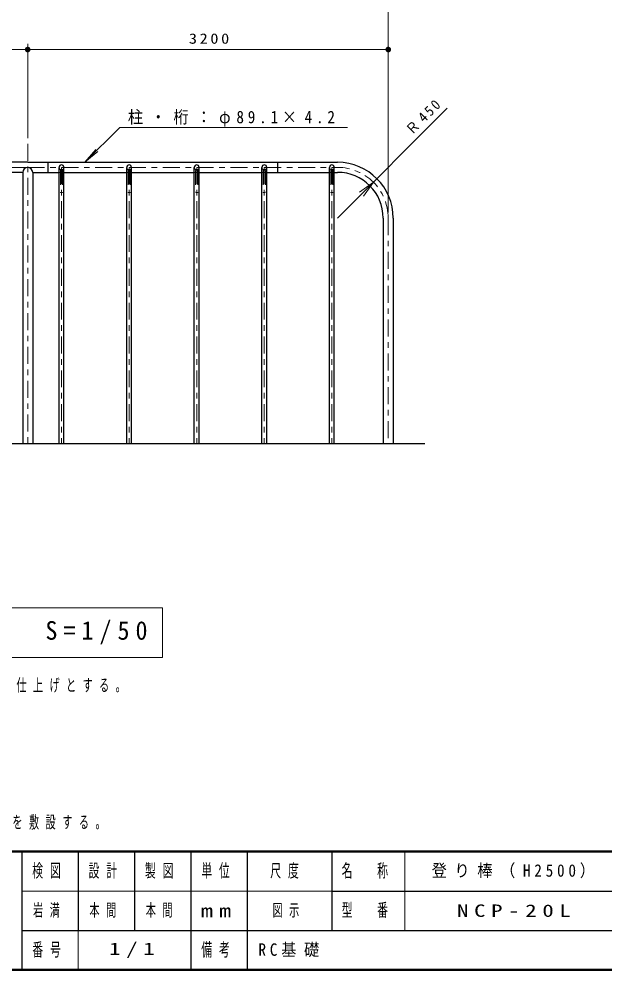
# Model space of a CAD drawing. Units: millimetres on the paper, scale 1:50. Extents: x -365 to 0, y 0 to 257.
# Drawn here: x -238 to -134, y 0 to 168.6 of the extents above; entities that cross this region are included whole.
import ezdxf

# ---------------------------------------------------------------- set-up
doc = ezdxf.new("R2010")
doc.units = ezdxf.units.MM
doc.linetypes.add('USER1', pattern=[4.5, 2.5, -2])
doc.linetypes.add('USER2', pattern=[6, 3, -1, 1, -1])
doc.layers.add('LY_3', color=7, linetype='Continuous', lineweight=13)
doc.layers.add('LY_4', color=7, linetype='Continuous', lineweight=13)
doc.layers.add('LY_5', color=7, linetype='Continuous')
doc.styles.add('ＭＳ ゴシック', font='')
doc.styles.get('ＭＳ ゴシック').set_extended_font_data('MS Gothic')

# ---------------------------------------------------------------- blocks, each defined once
blk = doc.blocks.new('filled_dot')
at = {"color": 0, "linetype": 'Continuous', "lineweight": -2, "const_width": 1.25}
blk.add_lwpolyline([(-0.625, 0, 1), (0.625, 0, 1)], format="xyb", close=True, dxfattribs=at)
blk = doc.blocks.new('open_arrow')
at = {"color": 0, "linetype": 'Continuous', "lineweight": -2}
blk.add_lwpolyline([(7.5, 1.25), (0, 0), (7.5, -1.25)], dxfattribs=at)

msp = doc.modelspace()

# ---------------------------------------------------------------- linework, layer by layer
at = {"layer": 'LY_3'}
for p, q in [((-172.457, 134.326), (-172.457, 174.217)), ((-236.457, 147.48), (-236.457, 164.217)), ((-236.457, 147.48), (-236.457, 164.217)), ((-172.457, 134.326), (-172.457, 164.217)), ((-300.457, 163.217), (-236.457, 163.217)), ((-236.457, 163.217), (-172.457, 163.217)), ((-181.457, 133.326), (-161.971, 152.812)), ((-220.105, 149.406), (-226.294, 143.217)), ((-220.105, 149.406), (-179.68, 149.406)), ((-226.294, 143.217), (-224.366, 145.515)), ((-226.294, 143.217), (-223.996, 145.145)), ((-212.557, 64.206), (-260.357, 64.206)), ((-212.557, 55.406), (-212.557, 64.206)), ((-260.357, 55.406), (-212.557, 55.406))]:
    msp.add_line(p, q, dxfattribs=at)
at = {"layer": 'LY_3', "linetype": 'USER2'}
for p, q in [((-236.457, 146.48), (-236.457, 93.326)), ((-236.457, 142.326), (-291.457, 142.326)), ((-236.457, 142.326), (-181.457, 142.326)), ((-230.457, 142.326), (-230.457, 93.326)), ((-218.457, 142.326), (-218.457, 93.326)), ((-206.457, 142.326), (-206.457, 93.326)), ((-194.457, 142.326), (-194.457, 93.326)), ((-182.457, 142.326), (-182.457, 93.326)), ((-172.457, 133.326), (-172.457, 93.326))]:
    msp.add_line(p, q, dxfattribs=at)
at = {"layer": 'LY_3', "lineweight": 25}
for p, q in [((-236.457, 143.217), (-291.457, 143.217)), ((-236.457, 143.217), (-181.457, 143.217)), ((-232.857, 143.217), (-232.857, 141.435)), ((-230.884, 93.326), (-230.884, 142.326)), ((-230.03, 93.326), (-230.03, 142.326)), ((-218.884, 93.326), (-218.884, 142.326)), ((-218.03, 93.326), (-218.03, 142.326)), ((-206.884, 93.326), (-206.884, 142.326)), ((-206.03, 93.326), (-206.03, 142.326)), ((-194.884, 93.326), (-194.884, 142.326)), ((-194.03, 93.326), (-194.03, 142.326)), ((-192.057, 141.435), (-192.057, 143.217)), ((-182.884, 93.326), (-182.884, 142.326)), ((-182.03, 93.326), (-182.03, 142.326)), ((-237.348, 141.435), (-242.03, 141.435)), ((-237.348, 141.435), (-237.348, 93.326)), ((-235.566, 141.435), (-230.884, 141.435)), ((-235.566, 141.435), (-235.566, 93.326)), ((-230.03, 141.435), (-218.884, 141.435)), ((-218.03, 141.435), (-206.884, 141.435)), ((-206.03, 141.435), (-194.884, 141.435)), ((-194.03, 141.435), (-182.884, 141.435)), ((-182.03, 141.435), (-181.457, 141.435)), ((-173.348, 133.326), (-173.348, 93.326)), ((-171.566, 133.326), (-171.566, 93.326)), ((-165.937, 93.326), (-290.03, 93.326))]:
    msp.add_line(p, q, dxfattribs=at)
at = {"layer": 'LY_3', "linetype": 'USER1'}
for p, q in [((-230.647, 141.739), (-230.647, 137.939)), ((-230.547, 141.839), (-230.367, 141.839)), ((-230.267, 141.739), (-230.267, 137.939)), ((-218.647, 141.739), (-218.647, 137.939)), ((-218.547, 141.839), (-218.367, 141.839)), ((-218.267, 141.739), (-218.267, 137.939)), ((-206.647, 141.739), (-206.647, 137.939)), ((-206.547, 141.839), (-206.367, 141.839)), ((-206.267, 141.739), (-206.267, 137.939)), ((-194.647, 141.739), (-194.647, 137.939)), ((-194.547, 141.839), (-194.367, 141.839)), ((-194.267, 141.739), (-194.267, 137.939)), ((-182.647, 141.739), (-182.647, 137.939)), ((-182.547, 141.839), (-182.367, 141.839)), ((-182.267, 141.739), (-182.267, 137.939)), ((-230.03, 141.435), (-230.884, 141.435)), ((-218.03, 141.435), (-218.884, 141.435)), ((-206.03, 141.435), (-206.884, 141.435)), ((-194.03, 141.435), (-194.884, 141.435)), ((-182.03, 141.435), (-182.884, 141.435)), ((-230.547, 137.839), (-230.367, 137.839)), ((-218.547, 137.839), (-218.367, 137.839)), ((-206.547, 137.839), (-206.367, 137.839)), ((-194.547, 137.839), (-194.367, 137.839)), ((-182.547, 137.839), (-182.367, 137.839))]:
    msp.add_line(p, q, dxfattribs=at)
at = {"layer": 'LY_3', "lineweight": 25}
for centre, radius, end in [((-236.457, 141.435), 0.891, 180), ((-230.457, 142.326), 0.427, 180), ((-218.457, 142.326), 0.427, 180), ((-206.457, 142.326), 0.427, 180), ((-194.457, 142.326), 0.427, 180), ((-182.457, 142.326), 0.427, 180), ((-181.457, 133.326), 9.891, 90), ((-181.457, 133.326), 8.109, 90)]:
    msp.add_arc(centre, radius, 0, end, dxfattribs=at)
at = {"layer": 'LY_3', "linetype": 'USER1'}
for centre, radius, start, end in [((-230.457, 142.326), 0.427, 180, 0), ((-230.547, 141.739), 0.1, 90, 180), ((-230.367, 141.739), 0.1, 0, 90), ((-218.457, 142.326), 0.427, 180, 0), ((-218.547, 141.739), 0.1, 90, 180), ((-218.367, 141.739), 0.1, 0, 90), ((-206.457, 142.326), 0.427, 180, 0), ((-206.547, 141.739), 0.1, 90, 180), ((-206.367, 141.739), 0.1, 0, 90), ((-194.457, 142.326), 0.427, 180, 0), ((-194.547, 141.739), 0.1, 90, 180), ((-194.367, 141.739), 0.1, 0, 90), ((-182.457, 142.326), 0.427, 180, 0), ((-182.547, 141.739), 0.1, 90, 180), ((-182.367, 141.739), 0.1, 0, 90), ((-230.547, 137.939), 0.1, 180, 270), ((-230.367, 137.939), 0.1, 270, 0), ((-218.547, 137.939), 0.1, 180, 270), ((-218.367, 137.939), 0.1, 270, 0), ((-206.547, 137.939), 0.1, 180, 270), ((-206.367, 137.939), 0.1, 270, 0), ((-194.547, 137.939), 0.1, 180, 270), ((-194.367, 137.939), 0.1, 270, 0), ((-182.547, 137.939), 0.1, 180, 270), ((-182.367, 137.939), 0.1, 270, 0)]:
    msp.add_arc(centre, radius, start, end, dxfattribs=at)
at = {"layer": 'LY_3', "linetype": 'USER2'}
msp.add_arc((-181.457, 133.326), 9, 0, 90, dxfattribs=at)
at = {"layer": 'LY_4', "lineweight": 50}
for p, q in [((-365, 21), (0, 21)), ((-365, 0), (0, 0))]:
    msp.add_line(p, q, dxfattribs=at)
at = {"layer": 'LY_4', "lineweight": 25}
for p, q in [((-237.5, 21), (-237.5, 0)), ((-227.5, 21), (-227.5, 7)), ((-217.5, 21), (-217.5, 7)), ((-207.5, 21), (-207.5, 0)), ((-197.5, 21), (-197.5, 7)), ((-182.5, 21), (-182.5, 7)), ((-182.5, 14), (-70, 14)), ((-237.5, 7), (0, 7)), ((-197.5, 7), (-197.5, 0))]:
    msp.add_line(p, q, dxfattribs=at)
at = {"layer": 'LY_4'}
for p, q in [((-169.5, 21), (-169.5, 7)), ((-237.5, 14), (-182.5, 14)), ((-227.5, 7), (-227.5, 0))]:
    msp.add_line(p, q, dxfattribs=at)

# ---------------------------------------------------------------- block references
at = {"layer": 'LY_3', "xscale": 0.4, "yscale": 0.4}
msp.add_blockref('filled_dot', (-236.457, 163.217), dxfattribs=at)
for name, p, rotation in [('filled_dot', (-236.457, 163.217), 180), ('filled_dot', (-172.457, 163.217), 180), ('open_arrow', (-175.093, 139.69), 225)]:
    msp.add_blockref(name, p, dxfattribs=dict(at, rotation=rotation))

# ---------------------------------------------------------------- texts
at = {"layer": 'LY_3', "style": 'ＭＳ ゴシック'}
for s, insert, char_height, attachment_point in [('\\T1.33;\\W1.15;3200', (-204.029, 164.217), 1.833, 8), ('\\T1.5;\\W0.9;柱・桁：φ89.1×4.2', (-218.68, 149.556), 2.199, 7), ('\\T1.5;\\W0.95;立面図\u3000S=1/50', (-258.957, 59.806), 3.299, 4), ('\\T1.63;\\W0.6;鋼材は、電気亜鉛メッキ処理の上、ポリエステル樹脂粉体塗装（ライトグリーン/ベージュ）仕上げとする。', (-360.186, 48.882), 2.199, 7), ('\\T1.64;\\W0.6;安全領域内には、障害物等がないものとし、落下高さに見合った衝撃吸収性能を有する素材を敷設する。', (-360.186, 24.882), 2.199, 7), ('\\T1.5;\\W0.9;RC基礎', (-195.5, 3.5), 2.199, 4)]:
    msp.add_mtext(s, dxfattribs=dict(at, insert=insert, char_height=char_height, attachment_point=attachment_point))
at = {"layer": 'LY_3', "insert": (-165.507, 150.69), "char_height": 1.833, "attachment_point": 8, "rotation": 45, "style": 'ＭＳ ゴシック'}
msp.add_mtext('\\T1.33;\\W0.95;Ｒ450', dxfattribs=at)
at = {"layer": 'LY_4', "char_height": 2.346, "attachment_point": 5, "style": 'ＭＳ ゴシック'}
for s, insert in [('\\T1.64;\\W0.6;検図', (-232.5, 17.5)), ('\\T1.64;\\W0.6;設計', (-222.5, 17.5)), ('\\T1.64;\\W0.6;製図', (-212.5, 17.5)), ('\\T1.64;\\W0.6;単位', (-202.5, 17.5)), ('\\T1.64;\\W0.6;尺度', (-190.25, 17.5)), ('\\T1.64;\\W0.6;名\u3000称', (-176, 17.5)), ('\\T1.64;\\W0.6;型\u3000番', (-176, 10.5)), ('\\T1.5;\\W1.35;mm', (-202.5, 10.5)), ('\\T1.64;\\W0.6;番号', (-232.5, 3.5)), ('\\T1.64;\\W0.6;備考', (-202.5, 3.5))]:
    msp.add_mtext(s, dxfattribs=dict(at, insert=insert))
at = {"layer": 'LY_5', "char_height": 2.199, "attachment_point": 4, "style": 'ＭＳ ゴシック'}
for s, insert in [('\\T1.5;\\W0.9;登り棒（H2500）', (-164.75, 17.5)), ('\\T1.64;\\W0.6;岩満', (-235.5, 10.5)), ('\\T1.64;\\W0.6;本間', (-225.5, 10.5)), ('\\T1.64;\\W0.6;本間', (-215.5, 10.5)), ('\\T1.64;\\W0.6;図示', (-193, 10.5)), ('\\T1.5;\\W1.35;NCP-20L', (-160.25, 10.5)), ('\\T1.5;\\W1.35;1/1', (-222, 3.5))]:
    msp.add_mtext(s, dxfattribs=dict(at, insert=insert))

doc.saveas('drawing.dxf')
